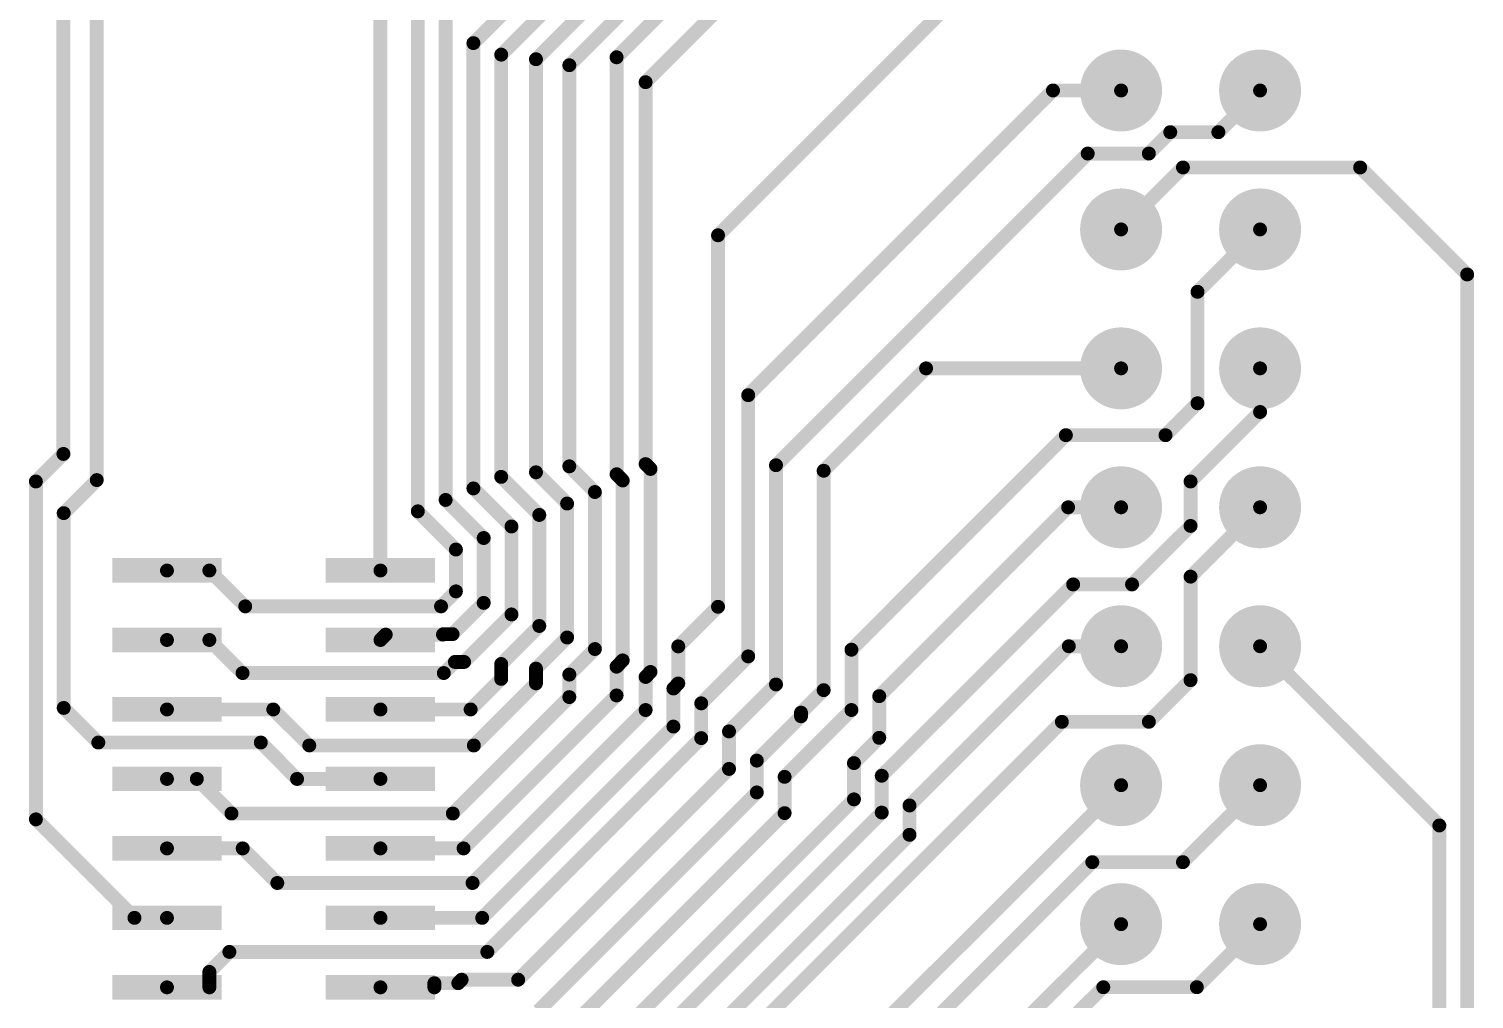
# Model space of a CAD drawing. Header units: inches. Extents: x 2.54 to 5.78, y 1.06 to 9.17.
# Drawn here: x 4.742 to 5.782, y 3.77 to 4.469 of the extents above; entities that cross this region are included whole.
import ezdxf

# ---------------------------------------------------------------- set-up
doc = ezdxf.new("R2010")
doc.units = ezdxf.units.IN
doc.header["$MEASUREMENT"] = 0
for name, color, linetype in [('Multi-Layer', 9, 'Continuous'), ('Pad Holes', 156, 'Continuous'), ('Top Layer', 1, 'Continuous')]:
    doc.layers.add(name, color=color, linetype=linetype)

# ---------------------------------------------------------------- blocks, each defined once
blk = doc.blocks.new('HDR2X20_5')
at = {"layer": 'Multi-Layer'}
h = blk.add_hatch(color=9, dxfattribs=at)
edge = h.paths.add_edge_path()
edge.add_arc((0.7, 0.1), 0.0295, 0, 360)
h = blk.add_hatch(color=9, dxfattribs=at)
edge = h.paths.add_edge_path()
edge.add_arc((0.8, 0.1), 0.0295, 0, 360)
h = blk.add_hatch(color=9, dxfattribs=at)
edge = h.paths.add_edge_path()
edge.add_arc((0.9, 0.1), 0.0295, 0, 360)
h = blk.add_hatch(color=9, dxfattribs=at)
edge = h.paths.add_edge_path()
edge.add_arc((1, 0.1), 0.0295, 0, 360)
h = blk.add_hatch(color=9, dxfattribs=at)
edge = h.paths.add_edge_path()
edge.add_arc((1.1, 0.1), 0.0295, 0, 360)
h = blk.add_hatch(color=9, dxfattribs=at)
edge = h.paths.add_edge_path()
edge.add_arc((1.2, 0.1), 0.0295, 0, 360)
h = blk.add_hatch(color=9, dxfattribs=at)
edge = h.paths.add_edge_path()
edge.add_arc((1.3, 0.1), 0.0295, 0, 360)
h = blk.add_hatch(color=9, dxfattribs=at)
edge = h.paths.add_edge_path()
edge.add_arc((0.7, 0), 0.0295, 0, 360)
h = blk.add_hatch(color=9, dxfattribs=at)
edge = h.paths.add_edge_path()
edge.add_arc((0.8, 0), 0.0295, 0, 360)
h = blk.add_hatch(color=9, dxfattribs=at)
edge = h.paths.add_edge_path()
edge.add_arc((0.9, 0), 0.0295, 0, 360)
h = blk.add_hatch(color=9, dxfattribs=at)
edge = h.paths.add_edge_path()
edge.add_arc((1, 0), 0.0295, 0, 360)
h = blk.add_hatch(color=9, dxfattribs=at)
edge = h.paths.add_edge_path()
edge.add_arc((1.1, 0), 0.0295, 0, 360)
h = blk.add_hatch(color=9, dxfattribs=at)
edge = h.paths.add_edge_path()
edge.add_arc((1.2, 0), 0.0295, 0, 360)
h = blk.add_hatch(color=9, dxfattribs=at)
edge = h.paths.add_edge_path()
edge.add_arc((1.3, 0), 0.0295, 0, 360)
at = {"layer": 'Pad Holes'}
h = blk.add_hatch(color=7, dxfattribs=at)
edge = h.paths.add_edge_path()
edge.add_arc((0.7, 0.1), 0.0177, 0, 360)
h = blk.add_hatch(color=7, dxfattribs=at)
edge = h.paths.add_edge_path()
edge.add_arc((0.8, 0.1), 0.0177, 0, 360)
h = blk.add_hatch(color=7, dxfattribs=at)
edge = h.paths.add_edge_path()
edge.add_arc((0.9, 0.1), 0.0177, 0, 360)
h = blk.add_hatch(color=7, dxfattribs=at)
edge = h.paths.add_edge_path()
edge.add_arc((1, 0.1), 0.0177, 0, 360)
h = blk.add_hatch(color=7, dxfattribs=at)
edge = h.paths.add_edge_path()
edge.add_arc((1.1, 0.1), 0.0177, 0, 360)
h = blk.add_hatch(color=7, dxfattribs=at)
edge = h.paths.add_edge_path()
edge.add_arc((1.2, 0.1), 0.0177, 0, 360)
h = blk.add_hatch(color=7, dxfattribs=at)
edge = h.paths.add_edge_path()
edge.add_arc((1.3, 0.1), 0.0177, 0, 360)
h = blk.add_hatch(color=7, dxfattribs=at)
edge = h.paths.add_edge_path()
edge.add_arc((0.7, 0), 0.0177, 0, 360)
h = blk.add_hatch(color=7, dxfattribs=at)
edge = h.paths.add_edge_path()
edge.add_arc((0.8, 0), 0.0177, 0, 360)
h = blk.add_hatch(color=7, dxfattribs=at)
edge = h.paths.add_edge_path()
edge.add_arc((0.9, 0), 0.0177, 0, 360)
h = blk.add_hatch(color=7, dxfattribs=at)
edge = h.paths.add_edge_path()
edge.add_arc((1, 0), 0.0177, 0, 360)
h = blk.add_hatch(color=7, dxfattribs=at)
edge = h.paths.add_edge_path()
edge.add_arc((1.1, 0), 0.0177, 0, 360)
h = blk.add_hatch(color=7, dxfattribs=at)
edge = h.paths.add_edge_path()
edge.add_arc((1.2, 0), 0.0177, 0, 360)
h = blk.add_hatch(color=7, dxfattribs=at)
edge = h.paths.add_edge_path()
edge.add_arc((1.3, 0), 0.0177, 0, 360)
at = {"layer": 'Top Layer'}
h = blk.add_hatch(color=1, dxfattribs=at)
edge = h.paths.add_edge_path()
edge.add_arc((0.7, 0.1), 0.0295, 0, 360)
h = blk.add_hatch(color=1, dxfattribs=at)
edge = h.paths.add_edge_path()
edge.add_arc((0.8, 0.1), 0.0295, 0, 360)
h = blk.add_hatch(color=1, dxfattribs=at)
edge = h.paths.add_edge_path()
edge.add_arc((0.9, 0.1), 0.0295, 0, 360)
h = blk.add_hatch(color=1, dxfattribs=at)
edge = h.paths.add_edge_path()
edge.add_arc((1, 0.1), 0.0295, 0, 360)
h = blk.add_hatch(color=1, dxfattribs=at)
edge = h.paths.add_edge_path()
edge.add_arc((1.1, 0.1), 0.0295, 0, 360)
h = blk.add_hatch(color=1, dxfattribs=at)
edge = h.paths.add_edge_path()
edge.add_arc((1.2, 0.1), 0.0295, 0, 360)
h = blk.add_hatch(color=1, dxfattribs=at)
edge = h.paths.add_edge_path()
edge.add_arc((1.3, 0.1), 0.0295, 0, 360)
h = blk.add_hatch(color=1, dxfattribs=at)
edge = h.paths.add_edge_path()
edge.add_arc((0.7, 0), 0.0295, 0, 360)
h = blk.add_hatch(color=1, dxfattribs=at)
edge = h.paths.add_edge_path()
edge.add_arc((0.8, 0), 0.0295, 0, 360)
h = blk.add_hatch(color=1, dxfattribs=at)
edge = h.paths.add_edge_path()
edge.add_arc((0.9, 0), 0.0295, 0, 360)
h = blk.add_hatch(color=1, dxfattribs=at)
edge = h.paths.add_edge_path()
edge.add_arc((1, 0), 0.0295, 0, 360)
h = blk.add_hatch(color=1, dxfattribs=at)
edge = h.paths.add_edge_path()
edge.add_arc((1.1, 0), 0.0295, 0, 360)
h = blk.add_hatch(color=1, dxfattribs=at)
edge = h.paths.add_edge_path()
edge.add_arc((1.2, 0), 0.0295, 0, 360)
h = blk.add_hatch(color=1, dxfattribs=at)
edge = h.paths.add_edge_path()
edge.add_arc((1.3, 0), 0.0295, 0, 360)
blk = doc.blocks.new('H_____2_20______14')
at = {"layer": 'Top Layer'}
for points in [[(-0.116, -0.1923), (-0.116, -0.1746), (-0.0373, -0.1746), (-0.0373, -0.1923)], [(0.0375, -0.1923), (0.0375, -0.1746), (0.1163, -0.1746), (0.1163, -0.1923)], [(-0.116, -0.2423), (-0.116, -0.2246), (-0.0373, -0.2246), (-0.0373, -0.2423)], [(0.0375, -0.2423), (0.0375, -0.2246), (0.1163, -0.2246), (0.1163, -0.2423)], [(-0.116, -0.2923), (-0.116, -0.2746), (-0.0373, -0.2746), (-0.0373, -0.2923)], [(0.0375, -0.2923), (0.0375, -0.2746), (0.1163, -0.2746), (0.1163, -0.2923)], [(-0.116, -0.3423), (-0.116, -0.3246), (-0.0373, -0.3246), (-0.0373, -0.3423)], [(0.0375, -0.3423), (0.0375, -0.3246), (0.1163, -0.3246), (0.1163, -0.3423)], [(-0.116, -0.3923), (-0.116, -0.3746), (-0.0373, -0.3746), (-0.0373, -0.3923)], [(0.0375, -0.3923), (0.0375, -0.3746), (0.1163, -0.3746), (0.1163, -0.3923)], [(-0.116, -0.4423), (-0.116, -0.4246), (-0.0373, -0.4246), (-0.0373, -0.4423)], [(0.0375, -0.4423), (0.0375, -0.4246), (0.1163, -0.4246), (0.1163, -0.4423)], [(-0.116, -0.4923), (-0.116, -0.4746), (-0.0373, -0.4746), (-0.0373, -0.4923)], [(0.0375, -0.4923), (0.0375, -0.4746), (0.1163, -0.4746), (0.1163, -0.4923)]]:
    blk.add_hatch(color=1, dxfattribs=at).paths.add_polyline_path(points)

msp = doc.modelspace()

# ---------------------------------------------------------------- linework, layer by layer
at = {"layer": 'Top Layer'}
for points in [[(4.767, 4.1628, 0.01, 0.01, 0), (4.767, 4.949, 0.01, 0.01, 0)], [(4.791, 4.144, 0.01, 0.01, 0), (4.791, 4.953, 0.01, 0.01, 0)], [(5.062, 4.4585, 0.01, 0.01, 0), (5.528, 4.9244, 0.01, 0.01, 0)], [(5.082, 4.4502, 0.01, 0.01, 0), (5.5008, 4.869, 0.01, 0.01, 0)], [(5.107, 4.4469, 0.01, 0.01, 0), (5.4834, 4.8233, 0.01, 0.01, 0)], [(5.131, 4.4426, 0.01, 0.01, 0), (5.4128, 4.7244, 0.01, 0.01, 0)], [(5.165, 4.4483, 0.01, 0.01, 0), (5.3857, 4.669, 0.01, 0.01, 0)], [(5.1859, 4.4304, 0.01, 0.01, 0), (5.3799, 4.6244, 0.01, 0.01, 0)], [(5.238, 4.3202, 0.01, 0.01, 0), (5.4972, 4.5794, 0.01, 0.01, 0)], [(4.9951, 4.0789, 0.01, 0.01, 0), (4.9951, 4.5545, 0.01, 0.01, 0)], [(5.022, 4.1215, 0.01, 0.01, 0), (5.022, 4.5185, 0.01, 0.01, 0)], [(5.042, 4.1297, 0.01, 0.01, 0), (5.042, 4.5102, 0.01, 0.01, 0)], [(5.062, 4.138, 0.01, 0.01, 0), (5.062, 4.4585, 0.01, 0.01, 0)], [(5.082, 4.1463, 0.01, 0.01, 0), (5.082, 4.4502, 0.01, 0.01, 0)], [(5.107, 4.1496, 0.01, 0.01, 0), (5.107, 4.4469, 0.01, 0.01, 0)], [(5.165, 4.1482, 0.01, 0.01, 0), (5.165, 4.4483, 0.01, 0.01, 0)], [(5.131, 4.1539, 0.01, 0.01, 0), (5.131, 4.4426, 0.01, 0.01, 0)], [(5.1859, 4.1555, 0.01, 0.01, 0), (5.1859, 4.4304, 0.01, 0.01, 0)], [(5.2597, 4.2051, 0.01, 0.01, 0), (5.479, 4.4244, 0.01, 0.01, 0)], [(5.479, 4.4244, 0.01, 0.01, 0), (5.528, 4.4244, 0.01, 0.01, 0)], [(5.598, 4.3944, 0.01, 0.01, 0), (5.628, 4.4244, 0.01, 0.01, 0)], [(5.548, 4.379, 0.01, 0.01, 0), (5.5634, 4.3944, 0.01, 0.01, 0)], [(5.5634, 4.3944, 0.01, 0.01, 0), (5.598, 4.3944, 0.01, 0.01, 0)], [(5.2797, 4.1547, 0.01, 0.01, 0), (5.504, 4.379, 0.01, 0.01, 0)], [(5.504, 4.379, 0.01, 0.01, 0), (5.548, 4.379, 0.01, 0.01, 0)], [(5.528, 4.3244, 0.01, 0.01, 0), (5.5725, 4.369, 0.01, 0.01, 0)], [(5.5725, 4.369, 0.01, 0.01, 0), (5.7, 4.369, 0.01, 0.01, 0)], [(5.7, 4.369, 0.01, 0.01, 0), (5.777, 4.292, 0.01, 0.01, 0)], [(5.583, 4.2795, 0.01, 0.01, 0), (5.628, 4.3244, 0.01, 0.01, 0)], [(5.238, 4.0528, 0.01, 0.01, 0), (5.238, 4.3202, 0.01, 0.01, 0)], [(5.777, 1.195, 0.01, 0.01, 0), (5.777, 4.292, 0.01, 0.01, 0)], [(5.583, 4.1993, 0.01, 0.01, 0), (5.583, 4.2795, 0.01, 0.01, 0)], [(5.314, 4.1507, 0.01, 0.01, 0), (5.3877, 4.2244, 0.01, 0.01, 0)], [(5.3877, 4.2244, 0.01, 0.01, 0), (5.528, 4.2244, 0.01, 0.01, 0)], [(5.628, 4.193, 0.01, 0.01, 0), (5.628, 4.2244, 0.01, 0.01, 0)], [(5.2597, 4.0171, 0.01, 0.01, 0), (5.2597, 4.2051, 0.01, 0.01, 0)], [(5.56, 4.1763, 0.01, 0.01, 0), (5.583, 4.1993, 0.01, 0.01, 0)], [(5.578, 4.143, 0.01, 0.01, 0), (5.628, 4.193, 0.01, 0.01, 0)], [(5.334, 4.0219, 0.01, 0.01, 0), (5.4883, 4.1763, 0.01, 0.01, 0)], [(5.4883, 4.1763, 0.01, 0.01, 0), (5.56, 4.1763, 0.01, 0.01, 0)], [(4.7472, 4.143, 0.01, 0.01, 0), (4.767, 4.1628, 0.01, 0.01, 0)], [(5.1859, 4.1555, 0.01, 0.01, 0), (5.1894, 4.152, 0.01, 0.01, 0)], [(5.2797, 3.9969, 0.01, 0.01, 0), (5.2797, 4.1547, 0.01, 0.01, 0)], [(4.7672, 4.1202, 0.01, 0.01, 0), (4.791, 4.144, 0.01, 0.01, 0)], [(5.082, 4.1463, 0.01, 0.01, 0), (5.1094, 4.1189, 0.01, 0.01, 0)], [(5.107, 4.1496, 0.01, 0.01, 0), (5.1294, 4.1271, 0.01, 0.01, 0)], [(5.131, 4.1539, 0.01, 0.01, 0), (5.1494, 4.1354, 0.01, 0.01, 0)], [(5.165, 4.1482, 0.01, 0.01, 0), (5.1694, 4.1437, 0.01, 0.01, 0)], [(5.1894, 4.0059, 0.01, 0.01, 0), (5.1894, 4.152, 0.01, 0.01, 0)], [(5.314, 3.9928, 0.01, 0.01, 0), (5.314, 4.1507, 0.01, 0.01, 0)], [(4.7472, 3.8998, 0.01, 0.01, 0), (4.7472, 4.143, 0.01, 0.01, 0)], [(5.062, 4.138, 0.01, 0.01, 0), (5.0894, 4.1106, 0.01, 0.01, 0)], [(5.1494, 4.0224, 0.01, 0.01, 0), (5.1494, 4.1354, 0.01, 0.01, 0)], [(5.1694, 4.0142, 0.01, 0.01, 0), (5.1694, 4.1437, 0.01, 0.01, 0)], [(5.578, 4.111, 0.01, 0.01, 0), (5.578, 4.143, 0.01, 0.01, 0)], [(5.042, 4.1297, 0.01, 0.01, 0), (5.0694, 4.1023, 0.01, 0.01, 0)], [(5.1294, 4.0307, 0.01, 0.01, 0), (5.1294, 4.1271, 0.01, 0.01, 0)], [(5.354, 3.9885, 0.01, 0.01, 0), (5.4899, 4.1244, 0.01, 0.01, 0)], [(5.4899, 4.1244, 0.01, 0.01, 0), (5.528, 4.1244, 0.01, 0.01, 0)], [(5.578, 4.0745, 0.01, 0.01, 0), (5.628, 4.1244, 0.01, 0.01, 0)], [(4.7672, 3.98, 0.01, 0.01, 0), (4.7672, 4.1202, 0.01, 0.01, 0)], [(5.022, 4.1215, 0.01, 0.01, 0), (5.0494, 4.094, 0.01, 0.01, 0)], [(5.1094, 4.039, 0.01, 0.01, 0), (5.1094, 4.1189, 0.01, 0.01, 0)], [(5.0894, 4.0473, 0.01, 0.01, 0), (5.0894, 4.1106, 0.01, 0.01, 0)], [(5.5359, 4.0689, 0.01, 0.01, 0), (5.578, 4.111, 0.01, 0.01, 0)], [(5.0494, 4.0639, 0.01, 0.01, 0), (5.0494, 4.094, 0.01, 0.01, 0)], [(5.0694, 4.0556, 0.01, 0.01, 0), (5.0694, 4.1023, 0.01, 0.01, 0)], [(4.8415, 4.0789, 0.01, 0.01, 0), (4.872, 4.0789, 0.01, 0.01, 0)], [(4.872, 4.0789, 0.01, 0.01, 0), (4.8978, 4.0531, 0.01, 0.01, 0)], [(5.578, 4, 0.01, 0.01, 0), (5.578, 4.0745, 0.01, 0.01, 0)], [(5.0387, 4.0531, 0.01, 0.01, 0), (5.0494, 4.0639, 0.01, 0.01, 0)], [(5.3558, 3.9312, 0.01, 0.01, 0), (5.4935, 4.0689, 0.01, 0.01, 0)], [(5.4935, 4.0689, 0.01, 0.01, 0), (5.5359, 4.0689, 0.01, 0.01, 0)], [(4.8978, 4.0531, 0.01, 0.01, 0), (5.0387, 4.0531, 0.01, 0.01, 0)], [(5.047, 4.0331, 0.01, 0.01, 0), (5.0694, 4.0556, 0.01, 0.01, 0)], [(5.2094, 4.0243, 0.01, 0.01, 0), (5.238, 4.0528, 0.01, 0.01, 0)], [(5.0553, 4.0131, 0.01, 0.01, 0), (5.0894, 4.0473, 0.01, 0.01, 0)], [(4.9951, 4.0289, 0.01, 0.01, 0), (4.9989, 4.0328, 0.01, 0.01, 0)], [(4.9989, 4.0328, 0.01, 0.01, 0), (5.0401, 4.0328, 0.01, 0.01, 0)], [(5.0401, 4.0328, 0.01, 0.01, 0), (5.0404, 4.0331, 0.01, 0.01, 0)], [(5.0404, 4.0331, 0.01, 0.01, 0), (5.047, 4.0331, 0.01, 0.01, 0)], [(5.082, 4.0116, 0.01, 0.01, 0), (5.1094, 4.039, 0.01, 0.01, 0)], [(5.107, 4.0083, 0.01, 0.01, 0), (5.1294, 4.0307, 0.01, 0.01, 0)], [(4.8415, 4.0289, 0.01, 0.01, 0), (4.872, 4.0289, 0.01, 0.01, 0)], [(4.872, 4.0289, 0.01, 0.01, 0), (4.8959, 4.0051, 0.01, 0.01, 0)], [(5.131, 4.004, 0.01, 0.01, 0), (5.1494, 4.0224, 0.01, 0.01, 0)], [(5.2094, 3.9976, 0.01, 0.01, 0), (5.2094, 4.0243, 0.01, 0.01, 0)], [(5.334, 3.9785, 0.01, 0.01, 0), (5.334, 4.0219, 0.01, 0.01, 0)], [(5.3758, 3.9098, 0.01, 0.01, 0), (5.4904, 4.0244, 0.01, 0.01, 0)], [(5.4904, 4.0244, 0.01, 0.01, 0), (5.528, 4.0244, 0.01, 0.01, 0)], [(5.628, 4.0244, 0.01, 0.01, 0), (5.757, 3.8954, 0.01, 0.01, 0)], [(5.0407, 4.0051, 0.01, 0.01, 0), (5.0487, 4.0131, 0.01, 0.01, 0)], [(5.0487, 4.0131, 0.01, 0.01, 0), (5.0553, 4.0131, 0.01, 0.01, 0)], [(5.082, 4.0009, 0.01, 0.01, 0), (5.082, 4.0116, 0.01, 0.01, 0)], [(5.165, 4.0097, 0.01, 0.01, 0), (5.1694, 4.0142, 0.01, 0.01, 0)], [(5.165, 3.989, 0.01, 0.01, 0), (5.165, 4.0097, 0.01, 0.01, 0)], [(5.2259, 3.9833, 0.01, 0.01, 0), (5.2597, 4.0171, 0.01, 0.01, 0)], [(4.8959, 4.0051, 0.01, 0.01, 0), (5.0407, 4.0051, 0.01, 0.01, 0)], [(5.06, 3.9789, 0.01, 0.01, 0), (5.082, 4.0009, 0.01, 0.01, 0)], [(5.107, 3.9977, 0.01, 0.01, 0), (5.107, 4.0083, 0.01, 0.01, 0)], [(5.131, 3.9878, 0.01, 0.01, 0), (5.131, 4.004, 0.01, 0.01, 0)], [(5.1859, 4.0023, 0.01, 0.01, 0), (5.1894, 4.0059, 0.01, 0.01, 0)], [(5.1859, 3.9785, 0.01, 0.01, 0), (5.1859, 4.0023, 0.01, 0.01, 0)], [(5.548, 3.97, 0.01, 0.01, 0), (5.578, 4, 0.01, 0.01, 0)], [(5.0549, 3.8789, 0.01, 0.01, 0), (5.165, 3.989, 0.01, 0.01, 0)], [(5.0623, 3.953, 0.01, 0.01, 0), (5.107, 3.9977, 0.01, 0.01, 0)], [(5.2059, 3.994, 0.01, 0.01, 0), (5.2094, 3.9976, 0.01, 0.01, 0)], [(5.2059, 3.9666, 0.01, 0.01, 0), (5.2059, 3.994, 0.01, 0.01, 0)], [(5.2459, 3.9631, 0.01, 0.01, 0), (5.2797, 3.9969, 0.01, 0.01, 0)], [(5.2977, 3.9766, 0.01, 0.01, 0), (5.314, 3.9928, 0.01, 0.01, 0)], [(5.354, 3.9585, 0.01, 0.01, 0), (5.354, 3.9885, 0.01, 0.01, 0)], [(4.7672, 3.98, 0.01, 0.01, 0), (4.7921, 3.9551, 0.01, 0.01, 0)], [(4.8415, 3.9789, 0.01, 0.01, 0), (4.918, 3.9789, 0.01, 0.01, 0)], [(4.918, 3.9789, 0.01, 0.01, 0), (4.9439, 3.953, 0.01, 0.01, 0)], [(4.9951, 3.9789, 0.01, 0.01, 0), (5.06, 3.9789, 0.01, 0.01, 0)], [(5.0472, 3.904, 0.01, 0.01, 0), (5.131, 3.9878, 0.01, 0.01, 0)], [(5.0614, 3.854, 0.01, 0.01, 0), (5.1859, 3.9785, 0.01, 0.01, 0)], [(5.2259, 3.9583, 0.01, 0.01, 0), (5.2259, 3.9833, 0.01, 0.01, 0)], [(5.2859, 3.9304, 0.01, 0.01, 0), (5.334, 3.9785, 0.01, 0.01, 0)], [(5.1443, 3.6289, 0.01, 0.01, 0), (5.4854, 3.97, 0.01, 0.01, 0)], [(5.2659, 3.9421, 0.01, 0.01, 0), (5.2977, 3.974, 0.01, 0.01, 0)], [(5.2977, 3.974, 0.01, 0.01, 0), (5.2977, 3.9766, 0.01, 0.01, 0)], [(5.4854, 3.97, 0.01, 0.01, 0), (5.548, 3.97, 0.01, 0.01, 0)], [(5.0683, 3.8289, 0.01, 0.01, 0), (5.2059, 3.9666, 0.01, 0.01, 0)], [(5.072, 3.8044, 0.01, 0.01, 0), (5.2259, 3.9583, 0.01, 0.01, 0)], [(5.2459, 3.9361, 0.01, 0.01, 0), (5.2459, 3.9631, 0.01, 0.01, 0)], [(5.3358, 3.9403, 0.01, 0.01, 0), (5.354, 3.9585, 0.01, 0.01, 0)], [(4.7921, 3.9551, 0.01, 0.01, 0), (4.909, 3.9551, 0.01, 0.01, 0)], [(4.909, 3.9551, 0.01, 0.01, 0), (4.9351, 3.9289, 0.01, 0.01, 0)], [(4.9439, 3.953, 0.01, 0.01, 0), (5.0623, 3.953, 0.01, 0.01, 0)], [(5.0942, 3.7844, 0.01, 0.01, 0), (5.2459, 3.9361, 0.01, 0.01, 0)], [(5.2659, 3.9192, 0.01, 0.01, 0), (5.2659, 3.9421, 0.01, 0.01, 0)], [(5.3358, 3.9142, 0.01, 0.01, 0), (5.3358, 3.9403, 0.01, 0.01, 0)], [(4.8415, 3.9289, 0.01, 0.01, 0), (4.863, 3.9289, 0.01, 0.01, 0)], [(4.863, 3.9289, 0.01, 0.01, 0), (4.8879, 3.904, 0.01, 0.01, 0)], [(4.9351, 3.9289, 0.01, 0.01, 0), (4.9951, 3.9289, 0.01, 0.01, 0)], [(5.2859, 3.9043, 0.01, 0.01, 0), (5.2859, 3.9304, 0.01, 0.01, 0)], [(5.3558, 3.9047, 0.01, 0.01, 0), (5.3558, 3.9312, 0.01, 0.01, 0)], [(5.1087, 3.7619, 0.01, 0.01, 0), (5.2659, 3.9192, 0.01, 0.01, 0)], [(5.1585, 3.555, 0.01, 0.01, 0), (5.528, 3.9244, 0.01, 0.01, 0)], [(5.5725, 3.869, 0.01, 0.01, 0), (5.628, 3.9244, 0.01, 0.01, 0)], [(5.1304, 3.7088, 0.01, 0.01, 0), (5.3358, 3.9142, 0.01, 0.01, 0)], [(5.3758, 3.8887, 0.01, 0.01, 0), (5.3758, 3.9098, 0.01, 0.01, 0)], [(4.7472, 3.8998, 0.01, 0.01, 0), (4.8181, 3.8289, 0.01, 0.01, 0)], [(4.8879, 3.904, 0.01, 0.01, 0), (5.0472, 3.904, 0.01, 0.01, 0)], [(5.1105, 3.7289, 0.01, 0.01, 0), (5.2859, 3.9043, 0.01, 0.01, 0)], [(5.13, 3.6789, 0.01, 0.01, 0), (5.3558, 3.9047, 0.01, 0.01, 0)], [(5.757, 1.4, 0.01, 0.01, 0), (5.757, 3.8954, 0.01, 0.01, 0)], [(5.1431, 3.656, 0.01, 0.01, 0), (5.3758, 3.8887, 0.01, 0.01, 0)], [(4.8415, 3.8789, 0.01, 0.01, 0), (4.896, 3.8789, 0.01, 0.01, 0)], [(4.896, 3.8789, 0.01, 0.01, 0), (4.9209, 3.854, 0.01, 0.01, 0)], [(4.9951, 3.8789, 0.01, 0.01, 0), (5.0549, 3.8789, 0.01, 0.01, 0)], [(5.3147, 3.6764, 0.01, 0.01, 0), (5.5073, 3.869, 0.01, 0.01, 0)], [(5.5073, 3.869, 0.01, 0.01, 0), (5.5725, 3.869, 0.01, 0.01, 0)], [(4.9209, 3.854, 0.01, 0.01, 0), (5.0614, 3.854, 0.01, 0.01, 0)], [(4.8181, 3.8289, 0.01, 0.01, 0), (4.8415, 3.8289, 0.01, 0.01, 0)], [(4.9951, 3.8289, 0.01, 0.01, 0), (5.0683, 3.8289, 0.01, 0.01, 0)], [(5.3364, 3.6329, 0.01, 0.01, 0), (5.528, 3.8244, 0.01, 0.01, 0)], [(5.5825, 3.779, 0.01, 0.01, 0), (5.628, 3.8244, 0.01, 0.01, 0)], [(4.872, 3.79, 0.01, 0.01, 0), (4.8864, 3.8044, 0.01, 0.01, 0)], [(4.8864, 3.8044, 0.01, 0.01, 0), (5.072, 3.8044, 0.01, 0.01, 0)], [(4.872, 3.7789, 0.01, 0.01, 0), (4.872, 3.79, 0.01, 0.01, 0)], [(5.0339, 3.7819, 0.01, 0.01, 0), (5.0511, 3.7819, 0.01, 0.01, 0)], [(5.0339, 3.7789, 0.01, 0.01, 0), (5.0339, 3.7819, 0.01, 0.01, 0)], [(5.0511, 3.7819, 0.01, 0.01, 0), (5.0535, 3.7844, 0.01, 0.01, 0)], [(5.0535, 3.7844, 0.01, 0.01, 0), (5.0942, 3.7844, 0.01, 0.01, 0)], [(4.8415, 3.7789, 0.01, 0.01, 0), (4.872, 3.7789, 0.01, 0.01, 0)], [(4.9951, 3.7789, 0.01, 0.01, 0), (5.0339, 3.7789, 0.01, 0.01, 0)], [(5.3608, 3.6246, 0.01, 0.01, 0), (5.5152, 3.779, 0.01, 0.01, 0)], [(5.5152, 3.779, 0.01, 0.01, 0), (5.5825, 3.779, 0.01, 0.01, 0)]]:
    msp.add_lwpolyline(points, format="xyseb", dxfattribs=at)
for points in [[(5.0595, 4.4585, 0.005, 0.005, 1), (5.0645, 4.4585, 0.005, 0.005, 1)], [(5.0595, 4.4585, 0.005, 0.005, 1), (5.0645, 4.4585, 0.005, 0.005, 1)], [(5.0795, 4.4502, 0.005, 0.005, 1), (5.0845, 4.4502, 0.005, 0.005, 1)], [(5.0795, 4.4502, 0.005, 0.005, 1), (5.0845, 4.4502, 0.005, 0.005, 1)], [(5.1045, 4.4469, 0.005, 0.005, 1), (5.1095, 4.4469, 0.005, 0.005, 1)], [(5.1045, 4.4469, 0.005, 0.005, 1), (5.1095, 4.4469, 0.005, 0.005, 1)], [(5.1625, 4.4483, 0.005, 0.005, 1), (5.1675, 4.4483, 0.005, 0.005, 1)], [(5.1625, 4.4483, 0.005, 0.005, 1), (5.1675, 4.4483, 0.005, 0.005, 1)], [(5.1285, 4.4426, 0.005, 0.005, 1), (5.1335, 4.4426, 0.005, 0.005, 1)], [(5.1285, 4.4426, 0.005, 0.005, 1), (5.1335, 4.4426, 0.005, 0.005, 1)], [(5.1834, 4.4304, 0.005, 0.005, 1), (5.1884, 4.4304, 0.005, 0.005, 1)], [(5.1834, 4.4304, 0.005, 0.005, 1), (5.1884, 4.4304, 0.005, 0.005, 1)], [(5.4765, 4.4244, 0.005, 0.005, 1), (5.4815, 4.4244, 0.005, 0.005, 1)], [(5.4765, 4.4244, 0.005, 0.005, 1), (5.4815, 4.4244, 0.005, 0.005, 1)], [(5.5255, 4.4244, 0.005, 0.005, 1), (5.5305, 4.4244, 0.005, 0.005, 1)], [(5.6255, 4.4244, 0.005, 0.005, 1), (5.6305, 4.4244, 0.005, 0.005, 1)], [(5.5609, 4.3944, 0.005, 0.005, 1), (5.5659, 4.3944, 0.005, 0.005, 1)], [(5.5609, 4.3944, 0.005, 0.005, 1), (5.5659, 4.3944, 0.005, 0.005, 1)], [(5.5955, 4.3944, 0.005, 0.005, 1), (5.6005, 4.3944, 0.005, 0.005, 1)], [(5.5955, 4.3944, 0.005, 0.005, 1), (5.6005, 4.3944, 0.005, 0.005, 1)], [(5.5015, 4.379, 0.005, 0.005, 1), (5.5065, 4.379, 0.005, 0.005, 1)], [(5.5015, 4.379, 0.005, 0.005, 1), (5.5065, 4.379, 0.005, 0.005, 1)], [(5.5455, 4.379, 0.005, 0.005, 1), (5.5505, 4.379, 0.005, 0.005, 1)], [(5.5455, 4.379, 0.005, 0.005, 1), (5.5505, 4.379, 0.005, 0.005, 1)], [(5.57, 4.369, 0.005, 0.005, 1), (5.575, 4.369, 0.005, 0.005, 1)], [(5.57, 4.369, 0.005, 0.005, 1), (5.575, 4.369, 0.005, 0.005, 1)], [(5.6975, 4.369, 0.005, 0.005, 1), (5.7025, 4.369, 0.005, 0.005, 1)], [(5.6975, 4.369, 0.005, 0.005, 1), (5.7025, 4.369, 0.005, 0.005, 1)], [(5.5255, 4.3244, 0.005, 0.005, 1), (5.5305, 4.3244, 0.005, 0.005, 1)], [(5.6255, 4.3244, 0.005, 0.005, 1), (5.6305, 4.3244, 0.005, 0.005, 1)], [(5.2355, 4.3202, 0.005, 0.005, 1), (5.2405, 4.3202, 0.005, 0.005, 1)], [(5.2355, 4.3202, 0.005, 0.005, 1), (5.2405, 4.3202, 0.005, 0.005, 1)], [(5.7745, 4.292, 0.005, 0.005, 1), (5.7795, 4.292, 0.005, 0.005, 1)], [(5.7745, 4.292, 0.005, 0.005, 1), (5.7795, 4.292, 0.005, 0.005, 1)], [(5.5805, 4.2795, 0.005, 0.005, 1), (5.5855, 4.2795, 0.005, 0.005, 1)], [(5.5805, 4.2795, 0.005, 0.005, 1), (5.5855, 4.2795, 0.005, 0.005, 1)], [(5.3852, 4.2244, 0.005, 0.005, 1), (5.3902, 4.2244, 0.005, 0.005, 1)], [(5.3852, 4.2244, 0.005, 0.005, 1), (5.3902, 4.2244, 0.005, 0.005, 1)], [(5.5255, 4.2244, 0.005, 0.005, 1), (5.5305, 4.2244, 0.005, 0.005, 1)], [(5.6255, 4.2244, 0.005, 0.005, 1), (5.6305, 4.2244, 0.005, 0.005, 1)], [(5.2572, 4.2051, 0.005, 0.005, 1), (5.2622, 4.2051, 0.005, 0.005, 1)], [(5.2572, 4.2051, 0.005, 0.005, 1), (5.2622, 4.2051, 0.005, 0.005, 1)], [(5.5805, 4.1993, 0.005, 0.005, 1), (5.5855, 4.1993, 0.005, 0.005, 1)], [(5.5805, 4.1993, 0.005, 0.005, 1), (5.5855, 4.1993, 0.005, 0.005, 1)], [(5.6255, 4.193, 0.005, 0.005, 1), (5.6305, 4.193, 0.005, 0.005, 1)], [(5.6255, 4.193, 0.005, 0.005, 1), (5.6305, 4.193, 0.005, 0.005, 1)], [(5.4858, 4.1763, 0.005, 0.005, 1), (5.4908, 4.1763, 0.005, 0.005, 1)], [(5.4858, 4.1763, 0.005, 0.005, 1), (5.4908, 4.1763, 0.005, 0.005, 1)], [(5.5575, 4.1763, 0.005, 0.005, 1), (5.5625, 4.1763, 0.005, 0.005, 1)], [(5.5575, 4.1763, 0.005, 0.005, 1), (5.5625, 4.1763, 0.005, 0.005, 1)], [(4.7645, 4.1628, 0.005, 0.005, 1), (4.7695, 4.1628, 0.005, 0.005, 1)], [(4.7645, 4.1628, 0.005, 0.005, 1), (4.7695, 4.1628, 0.005, 0.005, 1)], [(5.1834, 4.1555, 0.005, 0.005, 1), (5.1884, 4.1555, 0.005, 0.005, 1)], [(5.1834, 4.1555, 0.005, 0.005, 1), (5.1884, 4.1555, 0.005, 0.005, 1)], [(5.2772, 4.1547, 0.005, 0.005, 1), (5.2822, 4.1547, 0.005, 0.005, 1)], [(5.2772, 4.1547, 0.005, 0.005, 1), (5.2822, 4.1547, 0.005, 0.005, 1)], [(4.7885, 4.144, 0.005, 0.005, 1), (4.7935, 4.144, 0.005, 0.005, 1)], [(4.7885, 4.144, 0.005, 0.005, 1), (4.7935, 4.144, 0.005, 0.005, 1)], [(5.0795, 4.1463, 0.005, 0.005, 1), (5.0845, 4.1463, 0.005, 0.005, 1)], [(5.0795, 4.1463, 0.005, 0.005, 1), (5.0845, 4.1463, 0.005, 0.005, 1)], [(5.1045, 4.1496, 0.005, 0.005, 1), (5.1095, 4.1496, 0.005, 0.005, 1)], [(5.1045, 4.1496, 0.005, 0.005, 1), (5.1095, 4.1496, 0.005, 0.005, 1)], [(5.1285, 4.1539, 0.005, 0.005, 1), (5.1335, 4.1539, 0.005, 0.005, 1)], [(5.1285, 4.1539, 0.005, 0.005, 1), (5.1335, 4.1539, 0.005, 0.005, 1)], [(5.1625, 4.1482, 0.005, 0.005, 1), (5.1675, 4.1482, 0.005, 0.005, 1)], [(5.1625, 4.1482, 0.005, 0.005, 1), (5.1675, 4.1482, 0.005, 0.005, 1)], [(5.1869, 4.152, 0.005, 0.005, 1), (5.1919, 4.152, 0.005, 0.005, 1)], [(5.1869, 4.152, 0.005, 0.005, 1), (5.1919, 4.152, 0.005, 0.005, 1)], [(5.3115, 4.1507, 0.005, 0.005, 1), (5.3165, 4.1507, 0.005, 0.005, 1)], [(5.3115, 4.1507, 0.005, 0.005, 1), (5.3165, 4.1507, 0.005, 0.005, 1)], [(4.7447, 4.143, 0.005, 0.005, 1), (4.7497, 4.143, 0.005, 0.005, 1)], [(4.7447, 4.143, 0.005, 0.005, 1), (4.7497, 4.143, 0.005, 0.005, 1)], [(5.0595, 4.138, 0.005, 0.005, 1), (5.0645, 4.138, 0.005, 0.005, 1)], [(5.0595, 4.138, 0.005, 0.005, 1), (5.0645, 4.138, 0.005, 0.005, 1)], [(5.1469, 4.1354, 0.005, 0.005, 1), (5.1519, 4.1354, 0.005, 0.005, 1)], [(5.1469, 4.1354, 0.005, 0.005, 1), (5.1519, 4.1354, 0.005, 0.005, 1)], [(5.1669, 4.1437, 0.005, 0.005, 1), (5.1719, 4.1437, 0.005, 0.005, 1)], [(5.1669, 4.1437, 0.005, 0.005, 1), (5.1719, 4.1437, 0.005, 0.005, 1)], [(5.5755, 4.143, 0.005, 0.005, 1), (5.5805, 4.143, 0.005, 0.005, 1)], [(5.5755, 4.143, 0.005, 0.005, 1), (5.5805, 4.143, 0.005, 0.005, 1)], [(5.0395, 4.1297, 0.005, 0.005, 1), (5.0445, 4.1297, 0.005, 0.005, 1)], [(5.0395, 4.1297, 0.005, 0.005, 1), (5.0445, 4.1297, 0.005, 0.005, 1)], [(5.1269, 4.1271, 0.005, 0.005, 1), (5.1319, 4.1271, 0.005, 0.005, 1)], [(5.1269, 4.1271, 0.005, 0.005, 1), (5.1319, 4.1271, 0.005, 0.005, 1)], [(5.4874, 4.1244, 0.005, 0.005, 1), (5.4924, 4.1244, 0.005, 0.005, 1)], [(5.4874, 4.1244, 0.005, 0.005, 1), (5.4924, 4.1244, 0.005, 0.005, 1)], [(5.5255, 4.1244, 0.005, 0.005, 1), (5.5305, 4.1244, 0.005, 0.005, 1)], [(5.6255, 4.1244, 0.005, 0.005, 1), (5.6305, 4.1244, 0.005, 0.005, 1)], [(4.7647, 4.1202, 0.005, 0.005, 1), (4.7697, 4.1202, 0.005, 0.005, 1)], [(4.7647, 4.1202, 0.005, 0.005, 1), (4.7697, 4.1202, 0.005, 0.005, 1)], [(5.0195, 4.1215, 0.005, 0.005, 1), (5.0245, 4.1215, 0.005, 0.005, 1)], [(5.0195, 4.1215, 0.005, 0.005, 1), (5.0245, 4.1215, 0.005, 0.005, 1)], [(5.1069, 4.1189, 0.005, 0.005, 1), (5.1119, 4.1189, 0.005, 0.005, 1)], [(5.1069, 4.1189, 0.005, 0.005, 1), (5.1119, 4.1189, 0.005, 0.005, 1)], [(5.0869, 4.1106, 0.005, 0.005, 1), (5.0919, 4.1106, 0.005, 0.005, 1)], [(5.0869, 4.1106, 0.005, 0.005, 1), (5.0919, 4.1106, 0.005, 0.005, 1)], [(5.5755, 4.111, 0.005, 0.005, 1), (5.5805, 4.111, 0.005, 0.005, 1)], [(5.5755, 4.111, 0.005, 0.005, 1), (5.5805, 4.111, 0.005, 0.005, 1)], [(5.0469, 4.094, 0.005, 0.005, 1), (5.0519, 4.094, 0.005, 0.005, 1)], [(5.0469, 4.094, 0.005, 0.005, 1), (5.0519, 4.094, 0.005, 0.005, 1)], [(5.0669, 4.1023, 0.005, 0.005, 1), (5.0719, 4.1023, 0.005, 0.005, 1)], [(5.0669, 4.1023, 0.005, 0.005, 1), (5.0719, 4.1023, 0.005, 0.005, 1)], [(4.839, 4.0789, 0.005, 0.005, 1), (4.844, 4.0789, 0.005, 0.005, 1)], [(4.8695, 4.0789, 0.005, 0.005, 1), (4.8745, 4.0789, 0.005, 0.005, 1)], [(4.8695, 4.0789, 0.005, 0.005, 1), (4.8745, 4.0789, 0.005, 0.005, 1)], [(4.9926, 4.0789, 0.005, 0.005, 1), (4.9976, 4.0789, 0.005, 0.005, 1)], [(5.5755, 4.0745, 0.005, 0.005, 1), (5.5805, 4.0745, 0.005, 0.005, 1)], [(5.5755, 4.0745, 0.005, 0.005, 1), (5.5805, 4.0745, 0.005, 0.005, 1)], [(5.0469, 4.0639, 0.005, 0.005, 1), (5.0519, 4.0639, 0.005, 0.005, 1)], [(5.0469, 4.0639, 0.005, 0.005, 1), (5.0519, 4.0639, 0.005, 0.005, 1)], [(5.491, 4.0689, 0.005, 0.005, 1), (5.496, 4.0689, 0.005, 0.005, 1)], [(5.491, 4.0689, 0.005, 0.005, 1), (5.496, 4.0689, 0.005, 0.005, 1)], [(5.5334, 4.0689, 0.005, 0.005, 1), (5.5384, 4.0689, 0.005, 0.005, 1)], [(5.5334, 4.0689, 0.005, 0.005, 1), (5.5384, 4.0689, 0.005, 0.005, 1)], [(4.8953, 4.0531, 0.005, 0.005, 1), (4.9003, 4.0531, 0.005, 0.005, 1)], [(4.8953, 4.0531, 0.005, 0.005, 1), (4.9003, 4.0531, 0.005, 0.005, 1)], [(5.0362, 4.0531, 0.005, 0.005, 1), (5.0412, 4.0531, 0.005, 0.005, 1)], [(5.0362, 4.0531, 0.005, 0.005, 1), (5.0412, 4.0531, 0.005, 0.005, 1)], [(5.0669, 4.0556, 0.005, 0.005, 1), (5.0719, 4.0556, 0.005, 0.005, 1)], [(5.0669, 4.0556, 0.005, 0.005, 1), (5.0719, 4.0556, 0.005, 0.005, 1)], [(5.2355, 4.0528, 0.005, 0.005, 1), (5.2405, 4.0528, 0.005, 0.005, 1)], [(5.2355, 4.0528, 0.005, 0.005, 1), (5.2405, 4.0528, 0.005, 0.005, 1)], [(5.0869, 4.0473, 0.005, 0.005, 1), (5.0919, 4.0473, 0.005, 0.005, 1)], [(5.0869, 4.0473, 0.005, 0.005, 1), (5.0919, 4.0473, 0.005, 0.005, 1)], [(4.9964, 4.0328, 0.005, 0.005, 1), (5.0014, 4.0328, 0.005, 0.005, 1)], [(4.9964, 4.0328, 0.005, 0.005, 1), (5.0014, 4.0328, 0.005, 0.005, 1)], [(5.0376, 4.0328, 0.005, 0.005, 1), (5.0426, 4.0328, 0.005, 0.005, 1)], [(5.0376, 4.0328, 0.005, 0.005, 1), (5.0426, 4.0328, 0.005, 0.005, 1)], [(5.0379, 4.0331, 0.005, 0.005, 1), (5.0429, 4.0331, 0.005, 0.005, 1)], [(5.0379, 4.0331, 0.005, 0.005, 1), (5.0429, 4.0331, 0.005, 0.005, 1)], [(5.0445, 4.0331, 0.005, 0.005, 1), (5.0495, 4.0331, 0.005, 0.005, 1)], [(5.0445, 4.0331, 0.005, 0.005, 1), (5.0495, 4.0331, 0.005, 0.005, 1)], [(5.1069, 4.039, 0.005, 0.005, 1), (5.1119, 4.039, 0.005, 0.005, 1)], [(5.1069, 4.039, 0.005, 0.005, 1), (5.1119, 4.039, 0.005, 0.005, 1)], [(5.1269, 4.0307, 0.005, 0.005, 1), (5.1319, 4.0307, 0.005, 0.005, 1)], [(5.1269, 4.0307, 0.005, 0.005, 1), (5.1319, 4.0307, 0.005, 0.005, 1)], [(4.839, 4.0289, 0.005, 0.005, 1), (4.844, 4.0289, 0.005, 0.005, 1)], [(4.8695, 4.0289, 0.005, 0.005, 1), (4.8745, 4.0289, 0.005, 0.005, 1)], [(4.8695, 4.0289, 0.005, 0.005, 1), (4.8745, 4.0289, 0.005, 0.005, 1)], [(4.9926, 4.0289, 0.005, 0.005, 1), (4.9976, 4.0289, 0.005, 0.005, 1)], [(5.1469, 4.0224, 0.005, 0.005, 1), (5.1519, 4.0224, 0.005, 0.005, 1)], [(5.1469, 4.0224, 0.005, 0.005, 1), (5.1519, 4.0224, 0.005, 0.005, 1)], [(5.2069, 4.0243, 0.005, 0.005, 1), (5.2119, 4.0243, 0.005, 0.005, 1)], [(5.2069, 4.0243, 0.005, 0.005, 1), (5.2119, 4.0243, 0.005, 0.005, 1)], [(5.3315, 4.0219, 0.005, 0.005, 1), (5.3365, 4.0219, 0.005, 0.005, 1)], [(5.3315, 4.0219, 0.005, 0.005, 1), (5.3365, 4.0219, 0.005, 0.005, 1)], [(5.4879, 4.0244, 0.005, 0.005, 1), (5.4929, 4.0244, 0.005, 0.005, 1)], [(5.4879, 4.0244, 0.005, 0.005, 1), (5.4929, 4.0244, 0.005, 0.005, 1)], [(5.5255, 4.0244, 0.005, 0.005, 1), (5.5305, 4.0244, 0.005, 0.005, 1)], [(5.6255, 4.0244, 0.005, 0.005, 1), (5.6305, 4.0244, 0.005, 0.005, 1)], [(5.0462, 4.0131, 0.005, 0.005, 1), (5.0512, 4.0131, 0.005, 0.005, 1)], [(5.0462, 4.0131, 0.005, 0.005, 1), (5.0512, 4.0131, 0.005, 0.005, 1)], [(5.0528, 4.0131, 0.005, 0.005, 1), (5.0578, 4.0131, 0.005, 0.005, 1)], [(5.0528, 4.0131, 0.005, 0.005, 1), (5.0578, 4.0131, 0.005, 0.005, 1)], [(5.0795, 4.0116, 0.005, 0.005, 1), (5.0845, 4.0116, 0.005, 0.005, 1)], [(5.0795, 4.0116, 0.005, 0.005, 1), (5.0845, 4.0116, 0.005, 0.005, 1)], [(5.1625, 4.0097, 0.005, 0.005, 1), (5.1675, 4.0097, 0.005, 0.005, 1)], [(5.1625, 4.0097, 0.005, 0.005, 1), (5.1675, 4.0097, 0.005, 0.005, 1)], [(5.1669, 4.0142, 0.005, 0.005, 1), (5.1719, 4.0142, 0.005, 0.005, 1)], [(5.1669, 4.0142, 0.005, 0.005, 1), (5.1719, 4.0142, 0.005, 0.005, 1)], [(5.2572, 4.0171, 0.005, 0.005, 1), (5.2622, 4.0171, 0.005, 0.005, 1)], [(5.2572, 4.0171, 0.005, 0.005, 1), (5.2622, 4.0171, 0.005, 0.005, 1)], [(4.8934, 4.0051, 0.005, 0.005, 1), (4.8984, 4.0051, 0.005, 0.005, 1)], [(4.8934, 4.0051, 0.005, 0.005, 1), (4.8984, 4.0051, 0.005, 0.005, 1)], [(5.0382, 4.0051, 0.005, 0.005, 1), (5.0432, 4.0051, 0.005, 0.005, 1)], [(5.0382, 4.0051, 0.005, 0.005, 1), (5.0432, 4.0051, 0.005, 0.005, 1)], [(5.0795, 4.0009, 0.005, 0.005, 1), (5.0845, 4.0009, 0.005, 0.005, 1)], [(5.0795, 4.0009, 0.005, 0.005, 1), (5.0845, 4.0009, 0.005, 0.005, 1)], [(5.1045, 4.0083, 0.005, 0.005, 1), (5.1095, 4.0083, 0.005, 0.005, 1)], [(5.1045, 4.0083, 0.005, 0.005, 1), (5.1095, 4.0083, 0.005, 0.005, 1)], [(5.1285, 4.004, 0.005, 0.005, 1), (5.1335, 4.004, 0.005, 0.005, 1)], [(5.1285, 4.004, 0.005, 0.005, 1), (5.1335, 4.004, 0.005, 0.005, 1)], [(5.1834, 4.0023, 0.005, 0.005, 1), (5.1884, 4.0023, 0.005, 0.005, 1)], [(5.1834, 4.0023, 0.005, 0.005, 1), (5.1884, 4.0023, 0.005, 0.005, 1)], [(5.1869, 4.0059, 0.005, 0.005, 1), (5.1919, 4.0059, 0.005, 0.005, 1)], [(5.1869, 4.0059, 0.005, 0.005, 1), (5.1919, 4.0059, 0.005, 0.005, 1)], [(5.5755, 4, 0.005, 0.005, 1), (5.5805, 4, 0.005, 0.005, 1)], [(5.5755, 4, 0.005, 0.005, 1), (5.5805, 4, 0.005, 0.005, 1)], [(5.1045, 3.9977, 0.005, 0.005, 1), (5.1095, 3.9977, 0.005, 0.005, 1)], [(5.1045, 3.9977, 0.005, 0.005, 1), (5.1095, 3.9977, 0.005, 0.005, 1)], [(5.1625, 3.989, 0.005, 0.005, 1), (5.1675, 3.989, 0.005, 0.005, 1)], [(5.1625, 3.989, 0.005, 0.005, 1), (5.1675, 3.989, 0.005, 0.005, 1)], [(5.2034, 3.994, 0.005, 0.005, 1), (5.2084, 3.994, 0.005, 0.005, 1)], [(5.2034, 3.994, 0.005, 0.005, 1), (5.2084, 3.994, 0.005, 0.005, 1)], [(5.2069, 3.9976, 0.005, 0.005, 1), (5.2119, 3.9976, 0.005, 0.005, 1)], [(5.2069, 3.9976, 0.005, 0.005, 1), (5.2119, 3.9976, 0.005, 0.005, 1)], [(5.2772, 3.9969, 0.005, 0.005, 1), (5.2822, 3.9969, 0.005, 0.005, 1)], [(5.2772, 3.9969, 0.005, 0.005, 1), (5.2822, 3.9969, 0.005, 0.005, 1)], [(5.3115, 3.9928, 0.005, 0.005, 1), (5.3165, 3.9928, 0.005, 0.005, 1)], [(5.3115, 3.9928, 0.005, 0.005, 1), (5.3165, 3.9928, 0.005, 0.005, 1)], [(5.3515, 3.9885, 0.005, 0.005, 1), (5.3565, 3.9885, 0.005, 0.005, 1)], [(5.3515, 3.9885, 0.005, 0.005, 1), (5.3565, 3.9885, 0.005, 0.005, 1)], [(4.7647, 3.98, 0.005, 0.005, 1), (4.7697, 3.98, 0.005, 0.005, 1)], [(4.7647, 3.98, 0.005, 0.005, 1), (4.7697, 3.98, 0.005, 0.005, 1)], [(4.839, 3.9789, 0.005, 0.005, 1), (4.844, 3.9789, 0.005, 0.005, 1)], [(4.9155, 3.9789, 0.005, 0.005, 1), (4.9205, 3.9789, 0.005, 0.005, 1)], [(4.9155, 3.9789, 0.005, 0.005, 1), (4.9205, 3.9789, 0.005, 0.005, 1)], [(4.9926, 3.9789, 0.005, 0.005, 1), (4.9976, 3.9789, 0.005, 0.005, 1)], [(5.0575, 3.9789, 0.005, 0.005, 1), (5.0625, 3.9789, 0.005, 0.005, 1)], [(5.0575, 3.9789, 0.005, 0.005, 1), (5.0625, 3.9789, 0.005, 0.005, 1)], [(5.1285, 3.9878, 0.005, 0.005, 1), (5.1335, 3.9878, 0.005, 0.005, 1)], [(5.1285, 3.9878, 0.005, 0.005, 1), (5.1335, 3.9878, 0.005, 0.005, 1)], [(5.1834, 3.9785, 0.005, 0.005, 1), (5.1884, 3.9785, 0.005, 0.005, 1)], [(5.1834, 3.9785, 0.005, 0.005, 1), (5.1884, 3.9785, 0.005, 0.005, 1)], [(5.2234, 3.9833, 0.005, 0.005, 1), (5.2284, 3.9833, 0.005, 0.005, 1)], [(5.2234, 3.9833, 0.005, 0.005, 1), (5.2284, 3.9833, 0.005, 0.005, 1)], [(5.3315, 3.9785, 0.005, 0.005, 1), (5.3365, 3.9785, 0.005, 0.005, 1)], [(5.3315, 3.9785, 0.005, 0.005, 1), (5.3365, 3.9785, 0.005, 0.005, 1)], [(5.2952, 3.9766, 0.005, 0.005, 1), (5.3002, 3.9766, 0.005, 0.005, 1)], [(5.2952, 3.9766, 0.005, 0.005, 1), (5.3002, 3.9766, 0.005, 0.005, 1)], [(5.2952, 3.974, 0.005, 0.005, 1), (5.3002, 3.974, 0.005, 0.005, 1)], [(5.2952, 3.974, 0.005, 0.005, 1), (5.3002, 3.974, 0.005, 0.005, 1)], [(5.4829, 3.97, 0.005, 0.005, 1), (5.4879, 3.97, 0.005, 0.005, 1)], [(5.4829, 3.97, 0.005, 0.005, 1), (5.4879, 3.97, 0.005, 0.005, 1)], [(5.5455, 3.97, 0.005, 0.005, 1), (5.5505, 3.97, 0.005, 0.005, 1)], [(5.5455, 3.97, 0.005, 0.005, 1), (5.5505, 3.97, 0.005, 0.005, 1)], [(5.2034, 3.9666, 0.005, 0.005, 1), (5.2084, 3.9666, 0.005, 0.005, 1)], [(5.2034, 3.9666, 0.005, 0.005, 1), (5.2084, 3.9666, 0.005, 0.005, 1)], [(5.2234, 3.9583, 0.005, 0.005, 1), (5.2284, 3.9583, 0.005, 0.005, 1)], [(5.2234, 3.9583, 0.005, 0.005, 1), (5.2284, 3.9583, 0.005, 0.005, 1)], [(5.2434, 3.9631, 0.005, 0.005, 1), (5.2484, 3.9631, 0.005, 0.005, 1)], [(5.2434, 3.9631, 0.005, 0.005, 1), (5.2484, 3.9631, 0.005, 0.005, 1)], [(5.3515, 3.9585, 0.005, 0.005, 1), (5.3565, 3.9585, 0.005, 0.005, 1)], [(5.3515, 3.9585, 0.005, 0.005, 1), (5.3565, 3.9585, 0.005, 0.005, 1)], [(4.7896, 3.9551, 0.005, 0.005, 1), (4.7946, 3.9551, 0.005, 0.005, 1)], [(4.7896, 3.9551, 0.005, 0.005, 1), (4.7946, 3.9551, 0.005, 0.005, 1)], [(4.9065, 3.9551, 0.005, 0.005, 1), (4.9115, 3.9551, 0.005, 0.005, 1)], [(4.9065, 3.9551, 0.005, 0.005, 1), (4.9115, 3.9551, 0.005, 0.005, 1)], [(4.9414, 3.953, 0.005, 0.005, 1), (4.9464, 3.953, 0.005, 0.005, 1)], [(4.9414, 3.953, 0.005, 0.005, 1), (4.9464, 3.953, 0.005, 0.005, 1)], [(5.0598, 3.953, 0.005, 0.005, 1), (5.0648, 3.953, 0.005, 0.005, 1)], [(5.0598, 3.953, 0.005, 0.005, 1), (5.0648, 3.953, 0.005, 0.005, 1)], [(5.2434, 3.9361, 0.005, 0.005, 1), (5.2484, 3.9361, 0.005, 0.005, 1)], [(5.2434, 3.9361, 0.005, 0.005, 1), (5.2484, 3.9361, 0.005, 0.005, 1)], [(5.2634, 3.9421, 0.005, 0.005, 1), (5.2684, 3.9421, 0.005, 0.005, 1)], [(5.2634, 3.9421, 0.005, 0.005, 1), (5.2684, 3.9421, 0.005, 0.005, 1)], [(5.3333, 3.9403, 0.005, 0.005, 1), (5.3383, 3.9403, 0.005, 0.005, 1)], [(5.3333, 3.9403, 0.005, 0.005, 1), (5.3383, 3.9403, 0.005, 0.005, 1)], [(4.839, 3.9289, 0.005, 0.005, 1), (4.844, 3.9289, 0.005, 0.005, 1)], [(4.8605, 3.9289, 0.005, 0.005, 1), (4.8655, 3.9289, 0.005, 0.005, 1)], [(4.8605, 3.9289, 0.005, 0.005, 1), (4.8655, 3.9289, 0.005, 0.005, 1)], [(4.9326, 3.9289, 0.005, 0.005, 1), (4.9376, 3.9289, 0.005, 0.005, 1)], [(4.9326, 3.9289, 0.005, 0.005, 1), (4.9376, 3.9289, 0.005, 0.005, 1)], [(4.9926, 3.9289, 0.005, 0.005, 1), (4.9976, 3.9289, 0.005, 0.005, 1)], [(5.2834, 3.9304, 0.005, 0.005, 1), (5.2884, 3.9304, 0.005, 0.005, 1)], [(5.2834, 3.9304, 0.005, 0.005, 1), (5.2884, 3.9304, 0.005, 0.005, 1)], [(5.3533, 3.9312, 0.005, 0.005, 1), (5.3583, 3.9312, 0.005, 0.005, 1)], [(5.3533, 3.9312, 0.005, 0.005, 1), (5.3583, 3.9312, 0.005, 0.005, 1)], [(5.2634, 3.9192, 0.005, 0.005, 1), (5.2684, 3.9192, 0.005, 0.005, 1)], [(5.2634, 3.9192, 0.005, 0.005, 1), (5.2684, 3.9192, 0.005, 0.005, 1)], [(5.5255, 3.9244, 0.005, 0.005, 1), (5.5305, 3.9244, 0.005, 0.005, 1)], [(5.6255, 3.9244, 0.005, 0.005, 1), (5.6305, 3.9244, 0.005, 0.005, 1)], [(5.3333, 3.9142, 0.005, 0.005, 1), (5.3383, 3.9142, 0.005, 0.005, 1)], [(5.3333, 3.9142, 0.005, 0.005, 1), (5.3383, 3.9142, 0.005, 0.005, 1)], [(5.3733, 3.9098, 0.005, 0.005, 1), (5.3783, 3.9098, 0.005, 0.005, 1)], [(5.3733, 3.9098, 0.005, 0.005, 1), (5.3783, 3.9098, 0.005, 0.005, 1)], [(4.7447, 3.8998, 0.005, 0.005, 1), (4.7497, 3.8998, 0.005, 0.005, 1)], [(4.7447, 3.8998, 0.005, 0.005, 1), (4.7497, 3.8998, 0.005, 0.005, 1)], [(4.8854, 3.904, 0.005, 0.005, 1), (4.8904, 3.904, 0.005, 0.005, 1)], [(4.8854, 3.904, 0.005, 0.005, 1), (4.8904, 3.904, 0.005, 0.005, 1)], [(5.0447, 3.904, 0.005, 0.005, 1), (5.0497, 3.904, 0.005, 0.005, 1)], [(5.0447, 3.904, 0.005, 0.005, 1), (5.0497, 3.904, 0.005, 0.005, 1)], [(5.2834, 3.9043, 0.005, 0.005, 1), (5.2884, 3.9043, 0.005, 0.005, 1)], [(5.2834, 3.9043, 0.005, 0.005, 1), (5.2884, 3.9043, 0.005, 0.005, 1)], [(5.3533, 3.9047, 0.005, 0.005, 1), (5.3583, 3.9047, 0.005, 0.005, 1)], [(5.3533, 3.9047, 0.005, 0.005, 1), (5.3583, 3.9047, 0.005, 0.005, 1)], [(5.7545, 3.8954, 0.005, 0.005, 1), (5.7595, 3.8954, 0.005, 0.005, 1)], [(5.7545, 3.8954, 0.005, 0.005, 1), (5.7595, 3.8954, 0.005, 0.005, 1)], [(5.3733, 3.8887, 0.005, 0.005, 1), (5.3783, 3.8887, 0.005, 0.005, 1)], [(5.3733, 3.8887, 0.005, 0.005, 1), (5.3783, 3.8887, 0.005, 0.005, 1)], [(4.839, 3.8789, 0.005, 0.005, 1), (4.844, 3.8789, 0.005, 0.005, 1)], [(4.8935, 3.8789, 0.005, 0.005, 1), (4.8985, 3.8789, 0.005, 0.005, 1)], [(4.8935, 3.8789, 0.005, 0.005, 1), (4.8985, 3.8789, 0.005, 0.005, 1)], [(4.9926, 3.8789, 0.005, 0.005, 1), (4.9976, 3.8789, 0.005, 0.005, 1)], [(5.0524, 3.8789, 0.005, 0.005, 1), (5.0574, 3.8789, 0.005, 0.005, 1)], [(5.0524, 3.8789, 0.005, 0.005, 1), (5.0574, 3.8789, 0.005, 0.005, 1)], [(5.5048, 3.869, 0.005, 0.005, 1), (5.5098, 3.869, 0.005, 0.005, 1)], [(5.5048, 3.869, 0.005, 0.005, 1), (5.5098, 3.869, 0.005, 0.005, 1)], [(5.57, 3.869, 0.005, 0.005, 1), (5.575, 3.869, 0.005, 0.005, 1)], [(5.57, 3.869, 0.005, 0.005, 1), (5.575, 3.869, 0.005, 0.005, 1)], [(4.9184, 3.854, 0.005, 0.005, 1), (4.9234, 3.854, 0.005, 0.005, 1)], [(4.9184, 3.854, 0.005, 0.005, 1), (4.9234, 3.854, 0.005, 0.005, 1)], [(5.0589, 3.854, 0.005, 0.005, 1), (5.0639, 3.854, 0.005, 0.005, 1)], [(5.0589, 3.854, 0.005, 0.005, 1), (5.0639, 3.854, 0.005, 0.005, 1)], [(4.8156, 3.8289, 0.005, 0.005, 1), (4.8206, 3.8289, 0.005, 0.005, 1)], [(4.8156, 3.8289, 0.005, 0.005, 1), (4.8206, 3.8289, 0.005, 0.005, 1)], [(4.839, 3.8289, 0.005, 0.005, 1), (4.844, 3.8289, 0.005, 0.005, 1)], [(4.9926, 3.8289, 0.005, 0.005, 1), (4.9976, 3.8289, 0.005, 0.005, 1)], [(5.0658, 3.8289, 0.005, 0.005, 1), (5.0708, 3.8289, 0.005, 0.005, 1)], [(5.0658, 3.8289, 0.005, 0.005, 1), (5.0708, 3.8289, 0.005, 0.005, 1)], [(5.5255, 3.8244, 0.005, 0.005, 1), (5.5305, 3.8244, 0.005, 0.005, 1)], [(5.6255, 3.8244, 0.005, 0.005, 1), (5.6305, 3.8244, 0.005, 0.005, 1)], [(4.8839, 3.8044, 0.005, 0.005, 1), (4.8889, 3.8044, 0.005, 0.005, 1)], [(4.8839, 3.8044, 0.005, 0.005, 1), (4.8889, 3.8044, 0.005, 0.005, 1)], [(5.0695, 3.8044, 0.005, 0.005, 1), (5.0745, 3.8044, 0.005, 0.005, 1)], [(5.0695, 3.8044, 0.005, 0.005, 1), (5.0745, 3.8044, 0.005, 0.005, 1)], [(4.8695, 3.79, 0.005, 0.005, 1), (4.8745, 3.79, 0.005, 0.005, 1)], [(4.8695, 3.79, 0.005, 0.005, 1), (4.8745, 3.79, 0.005, 0.005, 1)], [(5.0314, 3.7819, 0.005, 0.005, 1), (5.0364, 3.7819, 0.005, 0.005, 1)], [(5.0314, 3.7819, 0.005, 0.005, 1), (5.0364, 3.7819, 0.005, 0.005, 1)], [(5.0486, 3.7819, 0.005, 0.005, 1), (5.0536, 3.7819, 0.005, 0.005, 1)], [(5.0486, 3.7819, 0.005, 0.005, 1), (5.0536, 3.7819, 0.005, 0.005, 1)], [(5.051, 3.7844, 0.005, 0.005, 1), (5.056, 3.7844, 0.005, 0.005, 1)], [(5.051, 3.7844, 0.005, 0.005, 1), (5.056, 3.7844, 0.005, 0.005, 1)], [(5.0917, 3.7844, 0.005, 0.005, 1), (5.0967, 3.7844, 0.005, 0.005, 1)], [(5.0917, 3.7844, 0.005, 0.005, 1), (5.0967, 3.7844, 0.005, 0.005, 1)], [(4.839, 3.7789, 0.005, 0.005, 1), (4.844, 3.7789, 0.005, 0.005, 1)], [(4.8695, 3.7789, 0.005, 0.005, 1), (4.8745, 3.7789, 0.005, 0.005, 1)], [(4.8695, 3.7789, 0.005, 0.005, 1), (4.8745, 3.7789, 0.005, 0.005, 1)], [(4.9926, 3.7789, 0.005, 0.005, 1), (4.9976, 3.7789, 0.005, 0.005, 1)], [(5.0314, 3.7789, 0.005, 0.005, 1), (5.0364, 3.7789, 0.005, 0.005, 1)], [(5.0314, 3.7789, 0.005, 0.005, 1), (5.0364, 3.7789, 0.005, 0.005, 1)], [(5.5127, 3.779, 0.005, 0.005, 1), (5.5177, 3.779, 0.005, 0.005, 1)], [(5.5127, 3.779, 0.005, 0.005, 1), (5.5177, 3.779, 0.005, 0.005, 1)], [(5.58, 3.779, 0.005, 0.005, 1), (5.585, 3.779, 0.005, 0.005, 1)], [(5.58, 3.779, 0.005, 0.005, 1), (5.585, 3.779, 0.005, 0.005, 1)]]:
    msp.add_lwpolyline(points, format="xyseb", close=True, dxfattribs=at)

# ---------------------------------------------------------------- block references
for name, p, rotation in [('HDR2X20_5', (5.628, 3.1244), 90), ('H_____2_20______14', (4.9184, 3.5955), 180)]:
    msp.add_blockref(name, p, dxfattribs=dict(rotation=rotation))

doc.saveas('drawing.dxf')
